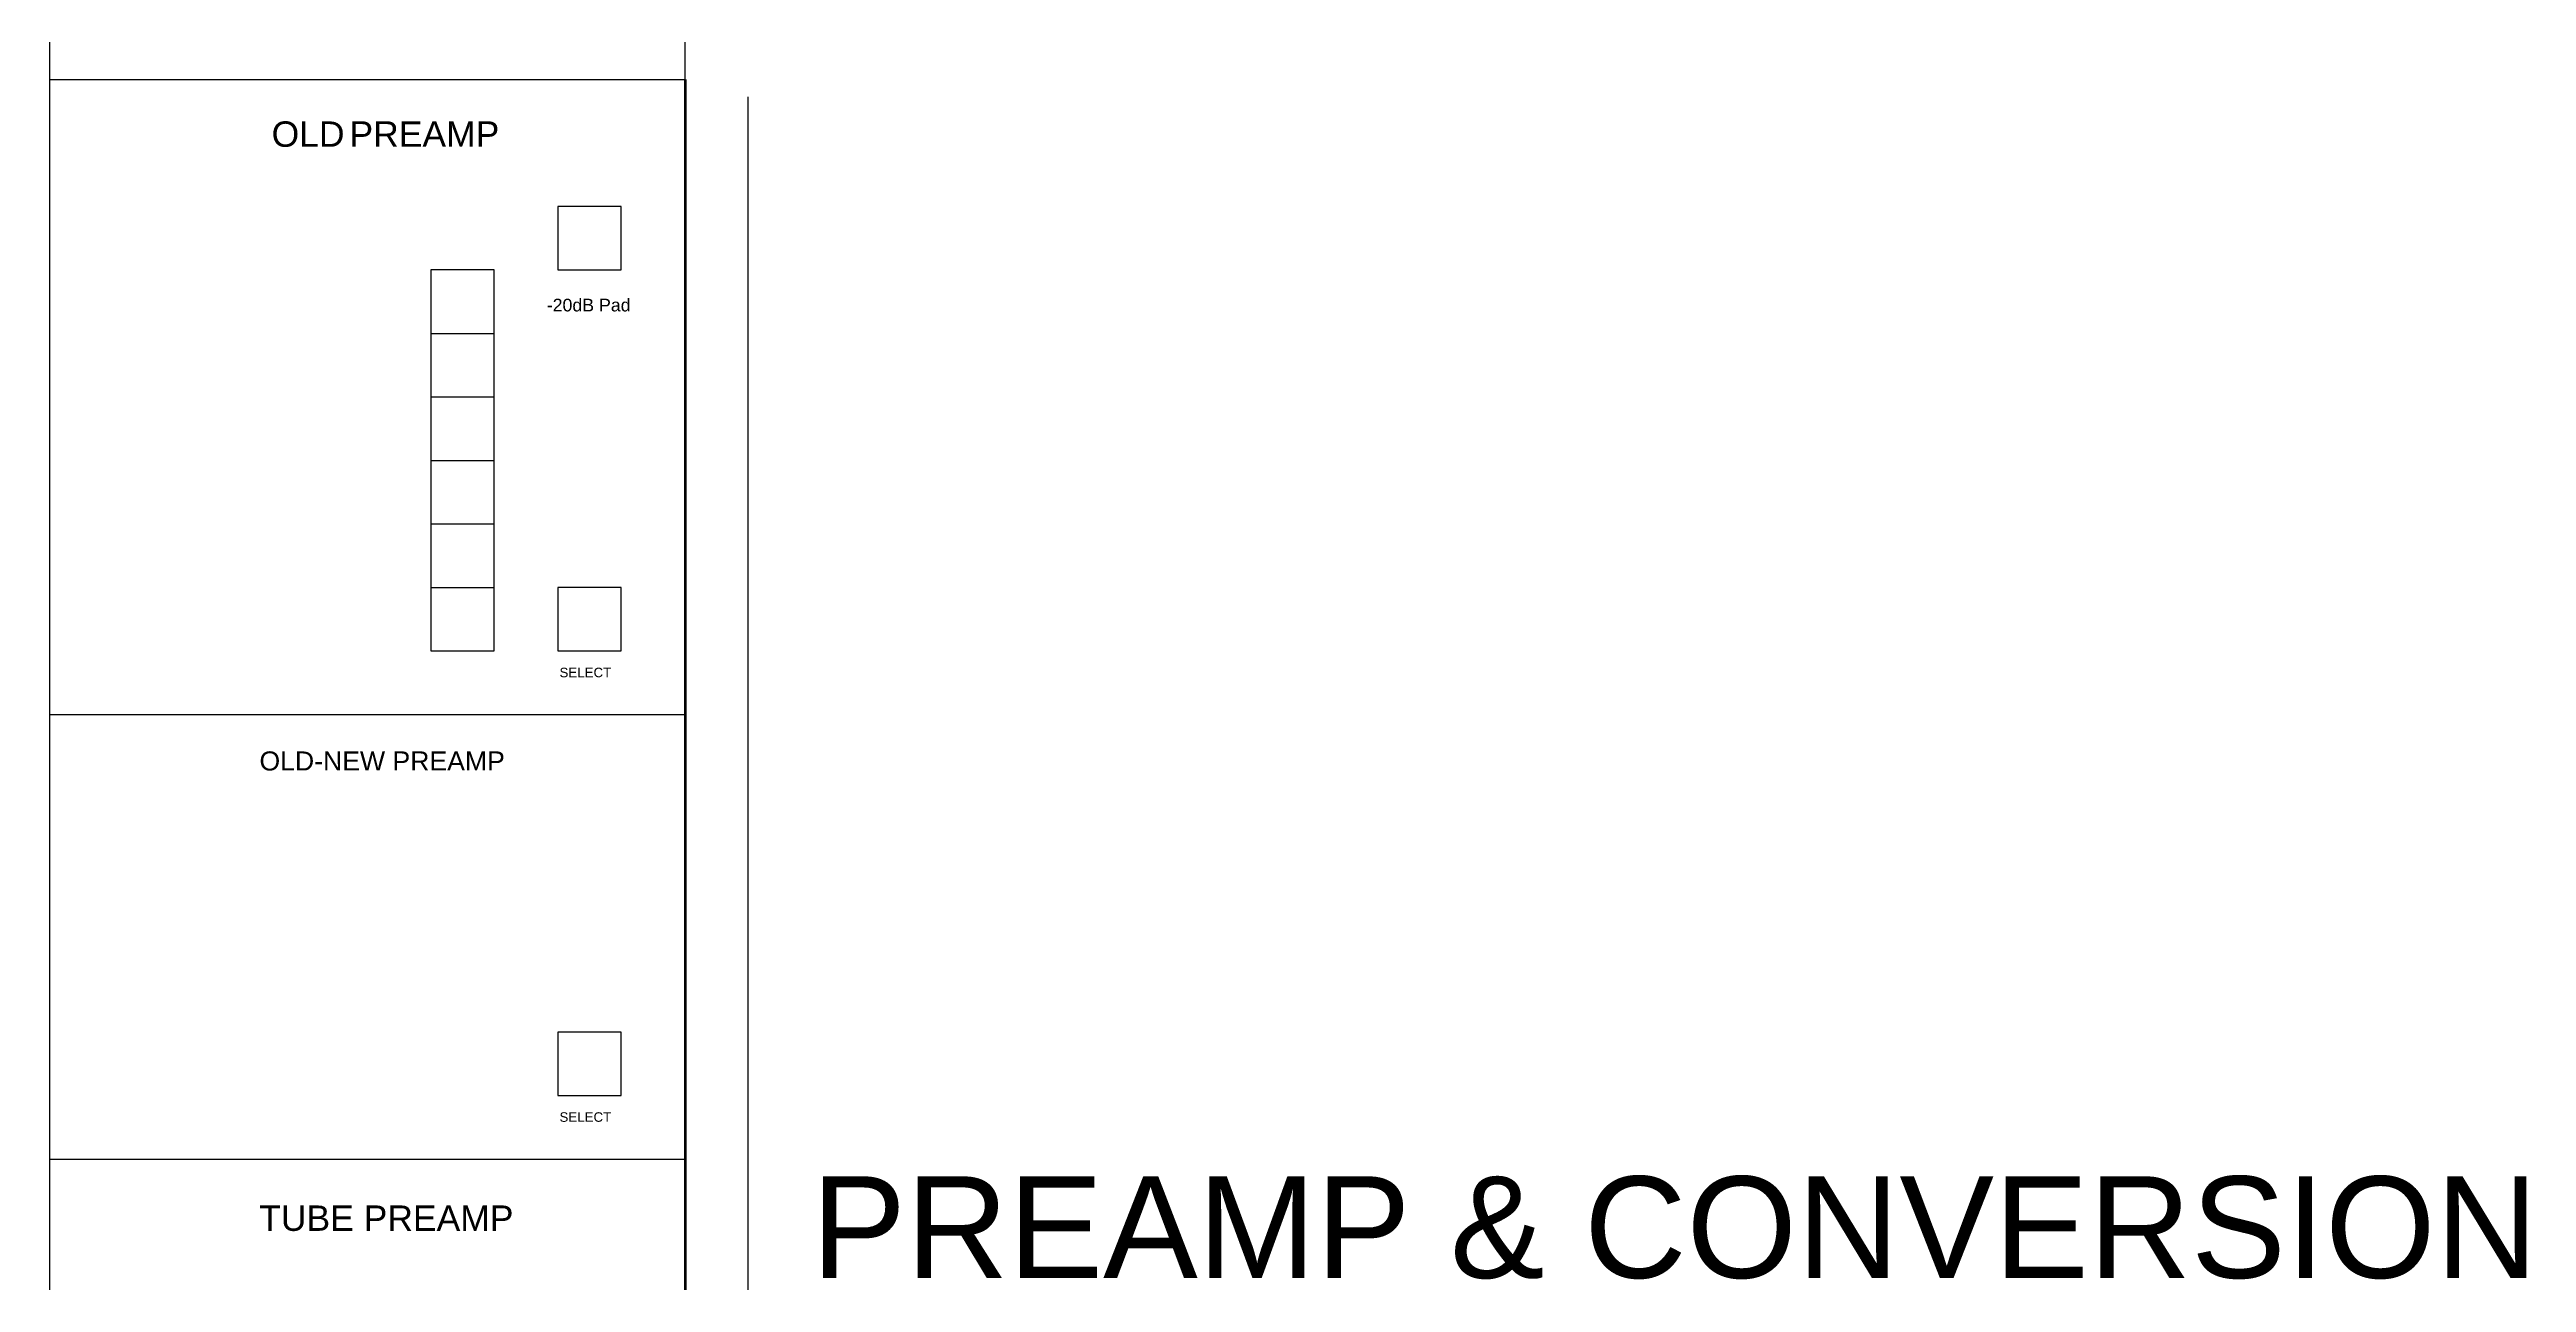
# Model space of a CAD drawing. Header units: inches. Extents: x 50 to 455, y -1657 to 1150.
# Drawn here: x 50 to 440.1, y 753.3 to 947.4 of the extents above; entities that cross this region are included whole.
import ezdxf

# ---------------------------------------------------------------- set-up
doc = ezdxf.new("R2010")
doc.units = ezdxf.units.IN
doc.header["$MEASUREMENT"] = 0
doc.layers.get('0').update_dxf_attribs({"lineweight": 25, "true_color": 0xffffff})
doc.styles.add('textstyle0', font='')
doc.styles.add('textstyle1', font='')
doc.styles.add('textstyle23', font='')
doc.styles.add('textstyle3', font='')
doc.styles.add('textstyle56', font='')
doc.styles.add('textstyle58', font='')
doc.styles.add('textstyle59', font='')
doc.styles.get('textstyle0').set_extended_font_data('Liberation Sans')
doc.styles.get('textstyle1').set_extended_font_data('Liberation Sans')
doc.styles.get('textstyle23').set_extended_font_data('Liberation Sans')
doc.styles.get('textstyle3').set_extended_font_data('Liberation Sans')
doc.styles.get('textstyle56').set_extended_font_data('Liberation Sans')
doc.styles.get('textstyle58').set_extended_font_data('Liberation Sans')
doc.styles.get('textstyle59').set_extended_font_data('Liberation Sans')

msp = doc.modelspace()

# ---------------------------------------------------------------- linework, layer by layer
for p, q in [((50.06, 942.73), (50, 1150)), ((150, 1150), (150.06, 942.73)), ((50.06, 842.73), (50.06, 942.73)), ((50.06, 942.73), (100.06, 942.73)), ((100.06, 942.73), (150.06, 942.73)), ((150.06, -1657.27), (150.06, 942.73)), ((150.28, 842.73), (150.28, 942.73)), ((130.06, 922.73), (130.06, 912.73)), ((140.06, 922.73), (130.06, 922.73)), ((140.06, 912.73), (140.06, 922.73)), ((110.06, 912.73), (110.06, 852.73)), ((120.06, 912.73), (110.06, 912.73)), ((120.06, 852.73), (120.06, 912.73)), ((130.06, 912.73), (140.06, 912.73)), ((110.06, 902.73), (120.06, 902.73)), ((110.06, 892.73), (120.06, 892.73)), ((110.06, 882.73), (120.06, 882.73)), ((110.06, 872.73), (120.06, 872.73)), ((110.06, 862.73), (120.06, 862.73)), ((130.06, 862.73), (130.06, 852.73)), ((140.06, 862.73), (130.06, 862.73)), ((140.06, 852.73), (140.06, 862.73)), ((110.06, 852.73), (120.06, 852.73)), ((130.06, 852.73), (140.06, 852.73)), ((50.06, 772.73), (50.06, 842.73)), ((50.06, 842.73), (100.06, 842.73)), ((100.06, 842.73), (150.06, 842.73)), ((150.28, 772.73), (150.28, 842.73)), ((130.06, 792.73), (130.06, 782.73)), ((140.06, 792.73), (130.06, 792.73)), ((140.06, 782.73), (140.06, 792.73)), ((130.06, 782.73), (140.06, 782.73)), ((50.06, 742.73), (50.06, 772.73)), ((50.06, 772.73), (100.06, 772.73)), ((100.06, 772.73), (150.06, 772.73)), ((150.28, 742.73), (150.28, 772.73))]:
    msp.add_line(p, q)
at = {"color": 4, "true_color": 0x00ffff}
msp.add_line((160, 940), (160, 560), dxfattribs=at)

# ---------------------------------------------------------------- texts
at = {"char_height": 1}
for s, insert, attachment_point, style in [('\\C7;\\H4;OLD\\H2; \\H4;PREAMP', (102.91, 934.09), 5, 'textstyle0'), ('\\C7;\\H2;-20dB Pad', (134.92, 907.18), 5, 'textstyle1'), ('\\C7;\\H1.5;SELECT', (134.4, 849.33), 5, 'textstyle59'), ('\\C7;\\H3;OLD-NEW PREAMP', (102.39, 835.39), 5, 'textstyle3'), ('\\C7;\\H1.5;SELECT', (134.4, 779.33), 5, 'textstyle56'), ('\\C4;\\H16;PREAMP & CONVERSION', (170, 770), 1, 'textstyle23'), ('\\C7;\\H4;TUBE PREAMP', (103.05, 763.39), 5, 'textstyle58')]:
    msp.add_mtext(s, dxfattribs=dict(at, insert=insert, attachment_point=attachment_point, style=style))

doc.saveas('drawing.dxf')
